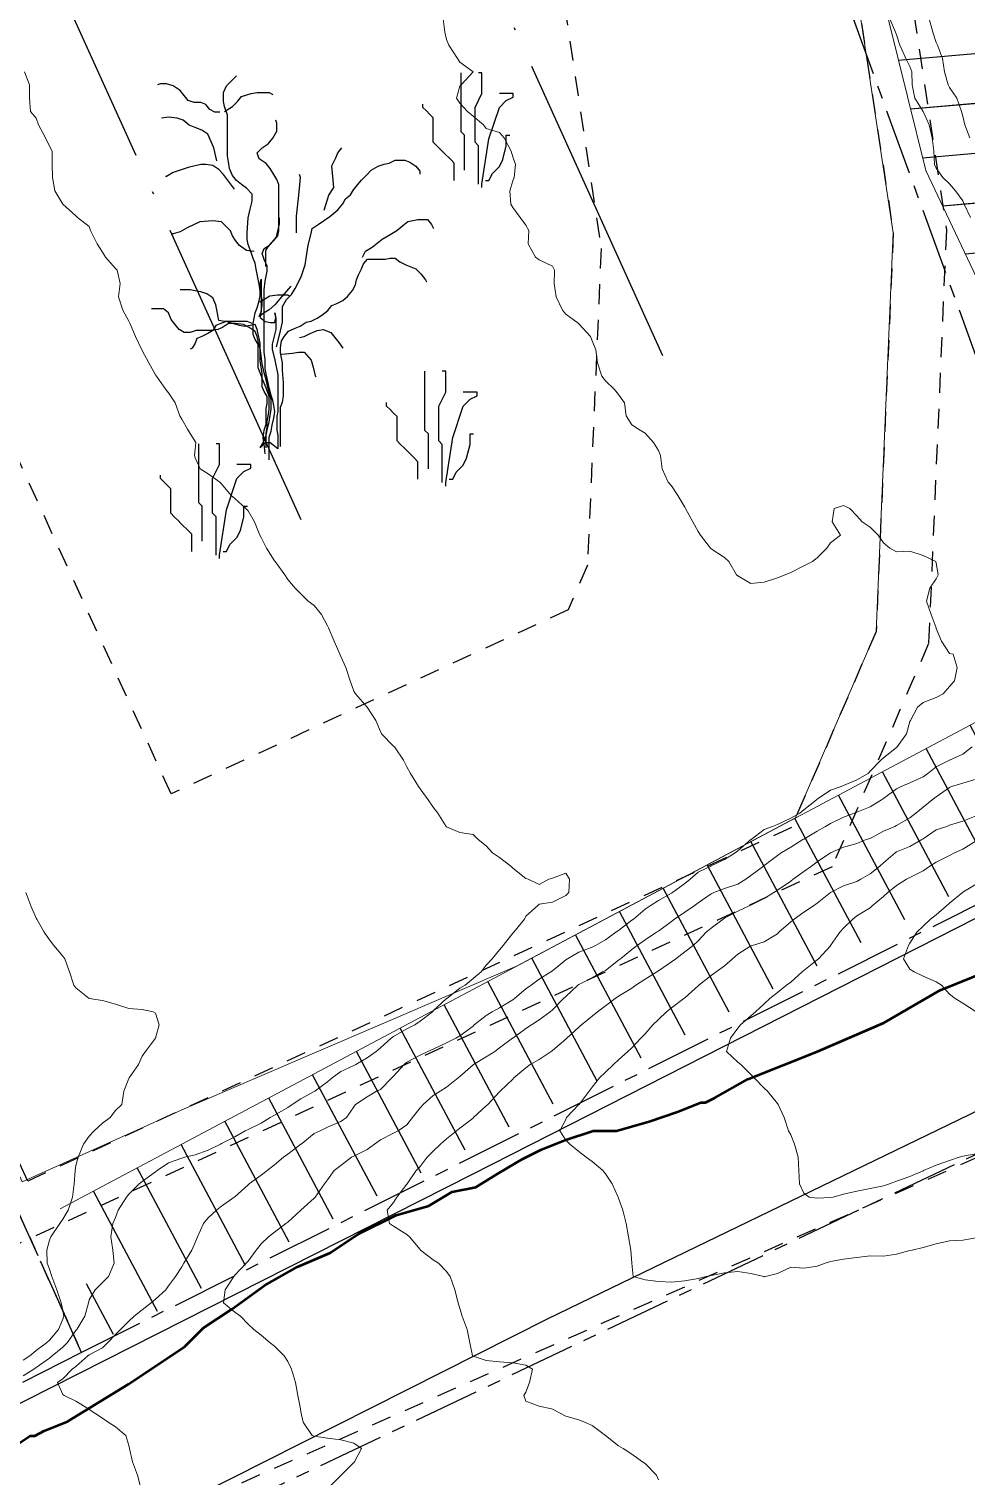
# Model space of a CAD drawing. Header units: centimetres. Extents: x 0 to 642158, y -847 to 649707.
# Drawn here: x 617130 to 617165.4, y 620797.7 to 620852.4 of the extents above; entities that cross this region are included whole.
import ezdxf

# ---------------------------------------------------------------- set-up
doc = ezdxf.new("R2010")
doc.units = ezdxf.units.CM
doc.header["$MEASUREMENT"] = 0
for name, pattern in [('ACAD_ISO04W100', [30, 24, -3, 0, -3]), ('CENTERX2', [4, 2.5, -0.5, 0.5, -0.5]), ('JIS_02_0.7', [1.35, 0.75, -0.6])]:
    doc.linetypes.add(name, pattern=pattern)
for name, color, linetype, lineweight in [('MEV_layout inondation', 5, 'Continuous', 15), ('MEV_schema paysager_V', 7, 'Continuous', 20), ('MEV_vegetal_V', 7, 'Continuous', 25), ('WAL_parcellaire agricole', 7, 'JIS_02_0.7', 25), ('WAL_topographie 0.5', 253, 'Continuous', 20)]:
    doc.layers.add(name, color=color, linetype=linetype, lineweight=lineweight)
doc.layers.add('MEV_schema paysager_Ha', color=7, linetype='Continuous', lineweight=25, transparency=0.13)
doc.layers.add('SPW_parcellaire cadastral', color=7, linetype='CENTERX2', lineweight=25, true_color=0xff0542)
doc.linetypes.add('FENCELINE1', pattern='A,6.35,-2.54,[133,ltypeshp.shx,S=2.54,R=0,X=-2.54,Y=0],-2.54,25.4', length=36.83)
picture_1 = doc.add_image_def('image2.png', size_in_pixel=(6614, 11023))

# ---------------------------------------------------------------- blocks, each defined once
blk = doc.blocks.new('legende vegetal')
at = {"linetype": 'ACAD_ISO04W100', "ltscale": 0.5}
for points in [[(617153.826, 620839.831), (617120.202, 620913.988)], [(617140.165, 620833.637), (617117.826, 620882.906)]]:
    blk.add_lwpolyline(points, dxfattribs=at)
for points in [[(617146.333, 620846.842), (617146.333, 620848.155), (617146.202, 620848.286), (617146.202, 620850.519)], [(617146.858, 620846.316), (617146.858, 620847.761), (617146.727, 620847.892), (617146.727, 620849.205), (617146.99, 620849.731), (617146.99, 620850.519), (617146.858, 620850.519)], [(617146.99, 620846.185), (617146.99, 620846.316), (617147.253, 620848.023), (617147.647, 620849.205), (617147.909, 620849.468), (617148.172, 620849.599), (617148.172, 620849.731), (617147.647, 620849.731)], [(617145.939, 620846.448), (617145.939, 620847.104), (617145.808, 620847.236), (617145.545, 620847.498), (617145.413, 620847.629), (617145.282, 620847.761), (617145.151, 620847.892), (617145.151, 620848.811), (617145.019, 620848.943), (617144.888, 620849.074), (617144.757, 620849.205), (617144.757, 620849.337)], [(617147.121, 620846.448), (617147.253, 620846.448), (617147.384, 620846.71), (617147.647, 620846.973), (617147.778, 620847.236), (617147.909, 620847.761), (617147.909, 620848.155), (617148.041, 620848.155)], [(617144.966, 620835.565), (617144.966, 620836.878), (617144.834, 620837.009), (617144.834, 620839.242)], [(617145.491, 620835.039), (617145.491, 620836.484), (617145.36, 620836.615), (617145.36, 620837.928), (617145.622, 620838.454), (617145.622, 620839.242), (617145.491, 620839.242)], [(617145.622, 620834.908), (617145.622, 620835.039), (617145.885, 620836.746), (617146.279, 620837.928), (617146.542, 620838.191), (617146.805, 620838.322), (617146.805, 620838.454), (617146.279, 620838.454)], [(617144.571, 620835.171), (617144.571, 620835.827), (617144.44, 620835.958), (617144.177, 620836.221), (617144.046, 620836.352), (617143.915, 620836.484), (617143.783, 620836.615), (617143.783, 620837.534), (617143.652, 620837.666), (617143.521, 620837.797), (617143.389, 620837.928), (617143.389, 620838.06)], [(617145.754, 620835.171), (617145.885, 620835.171), (617146.017, 620835.433), (617146.279, 620835.696), (617146.411, 620835.958), (617146.542, 620836.484), (617146.542, 620836.878), (617146.673, 620836.878)], [(617136.419, 620832.831), (617136.419, 620834.144), (617136.288, 620834.275), (617136.288, 620836.508)], [(617136.945, 620832.305), (617136.945, 620833.75), (617136.813, 620833.881), (617136.813, 620835.195), (617137.076, 620835.72), (617137.076, 620836.508), (617136.945, 620836.508)], [(617137.076, 620832.174), (617137.076, 620832.305), (617137.339, 620834.013), (617137.733, 620835.195), (617137.996, 620835.457), (617138.259, 620835.588), (617138.259, 620835.72), (617137.733, 620835.72)], [(617136.025, 620832.437), (617136.025, 620833.093), (617135.894, 620833.225), (617135.631, 620833.487), (617135.5, 620833.619), (617135.368, 620833.75), (617135.237, 620833.881), (617135.237, 620834.801), (617135.106, 620834.932), (617134.974, 620835.063), (617134.843, 620835.195), (617134.843, 620835.326)], [(617137.208, 620832.437), (617137.339, 620832.437), (617137.47, 620832.699), (617137.733, 620832.962), (617137.864, 620833.225), (617137.996, 620833.75), (617137.996, 620834.144), (617138.127, 620834.144)]]:
    blk.add_lwpolyline(points)
at = {"layer": 'MEV_vegetal_V'}
for points in [[(617138.835, 620836.35), (617138.835, 620836.91), (617138.872, 620837.133), (617138.872, 620837.357), (617138.909, 620837.543), (617138.946, 620837.804), (617138.946, 620838.288), (617138.835, 620838.624), (617138.723, 620838.885), (617138.611, 620839.183), (617138.536, 620839.369), (617138.536, 620840.264), (617138.424, 620840.45), (617138.35, 620840.637), (617138.35, 620841.047), (617138.424, 620841.457), (617138.499, 620841.643), (617138.574, 620841.904), (617138.611, 620842.091), (617138.611, 620842.277), (617138.574, 620842.538), (617138.536, 620842.724), (617138.461, 620843.097), (617138.424, 620843.321), (617138.35, 620843.507), (617138.275, 620843.731), (617138.163, 620844.029), (617138.126, 620844.215), (617138.126, 620844.476), (617138.163, 620845.035), (617138.238, 620845.371), (617138.313, 620845.669), (617138.313, 620845.93), (617138.089, 620846.154), (617137.902, 620846.303), (617137.716, 620846.452), (617137.567, 620846.638), (617137.455, 620846.899), (617137.418, 620847.16), (617137.38, 620847.384), (617137.38, 620848.912), (617137.269, 620849.247), (617137.231, 620849.434), (617137.231, 620849.769), (617137.343, 620850.03), (617137.567, 620850.254), (617137.716, 620850.403)], [(617137.082, 620849.024), (617136.895, 620849.024), (617136.709, 620849.135), (617136.56, 620849.322), (617136.374, 620849.396), (617136.113, 620849.396), (617135.889, 620849.471), (617135.59, 620849.844), (617135.329, 620850.03), (617135.068, 620850.105), (617134.845, 620850.105), (617134.733, 620850.067)], [(617137.269, 620849.061), (617137.567, 620849.247), (617137.753, 620849.434), (617137.902, 620849.62), (617138.275, 620849.732), (617138.499, 620849.769), (617138.946, 620849.769), (617139.095, 620849.695)], [(617136.97, 620847.197), (617136.858, 620847.682), (617136.635, 620848.204), (617136.411, 620848.353), (617136.113, 620848.465), (617135.926, 620848.539), (617135.702, 620848.725), (617135.479, 620848.8), (617135.143, 620848.837), (617134.882, 620848.8)], [(617138.946, 620835.903), (617138.946, 620836.76), (617139.021, 620836.984), (617139.058, 620837.208), (617139.133, 620837.469), (617139.17, 620837.73), (617139.133, 620837.953), (617139.095, 620838.14), (617139.021, 620838.326), (617138.946, 620838.624), (617138.909, 620838.81), (617138.835, 620839.146), (617138.797, 620839.332), (617138.797, 620839.705), (617138.76, 620839.966), (617138.76, 620842.314), (617138.797, 620842.65), (617138.835, 620842.836), (617138.872, 620843.023), (617138.872, 620843.209), (617138.76, 620843.47), (617138.685, 620843.693), (617138.76, 620843.88), (617138.946, 620843.992), (617139.133, 620844.178), (617139.282, 620844.364), (617139.319, 620844.551), (617139.319, 620846.303), (617139.245, 620846.489), (617139.133, 620846.676), (617138.984, 620846.899), (617138.835, 620847.086), (617138.574, 620847.272), (617138.499, 620847.496), (617138.685, 620847.682), (617138.909, 620847.831), (617139.095, 620848.054), (617139.245, 620848.315), (617139.245, 620848.614), (617139.207, 620848.725)], [(617141.024, 620845.331), (617141.21, 620845.89), (617141.396, 620846.188), (617141.322, 620847.008), (617141.471, 620847.306), (617141.546, 620847.493), (617141.695, 620847.679)], [(617137.641, 620846.116), (617137.231, 620846.676), (617137.045, 620846.862), (617136.821, 620847.011), (617136.56, 620847.048), (617136.374, 620847.048), (617135.889, 620846.937), (617135.329, 620846.75), (617135.068, 620846.601), (617135.031, 620846.601)], [(617139.23, 620840.166), (617139.342, 620840.613), (617139.454, 620841.097), (617139.454, 620841.694), (617139.603, 620841.955), (617139.789, 620842.141), (617139.939, 620842.365), (617140.162, 620842.812), (617140.312, 620843.26), (617140.349, 620843.52), (617140.423, 620844.005), (617140.535, 620844.452), (617140.573, 620844.639), (617140.796, 620844.788), (617141.244, 620845.086), (617141.542, 620845.347), (617141.728, 620845.571), (617141.84, 620845.757), (617142.027, 620845.906), (617142.139, 620846.092), (617142.288, 620846.279), (617142.437, 620846.465), (617142.623, 620846.652), (617142.81, 620846.838), (617143.071, 620846.987), (617143.294, 620847.062), (617143.481, 620847.099), (617143.705, 620847.211), (617144.078, 620847.211), (617144.264, 620847.136), (617144.488, 620846.987), (617144.637, 620846.801), (617144.637, 620846.689)], [(617139.979, 620844.474), (617139.979, 620845.107), (617140.017, 620845.443), (617140.054, 620845.778), (617140.091, 620846.151), (617140.129, 620846.561), (617140.091, 620846.673)], [(617138.387, 620843.768), (617138.089, 620843.805), (617137.828, 620843.992), (617137.679, 620844.178), (617137.567, 620844.364), (617137.492, 620844.551), (617137.156, 620844.886), (617136.821, 620844.924), (617136.336, 620844.886), (617135.851, 620844.663), (617135.59, 620844.514), (617135.329, 620844.439), (617135.292, 620844.439)], [(617138.824, 620843.206), (617138.824, 620843.803), (617138.935, 620843.989), (617139.234, 620844.324), (617139.345, 620844.809), (617139.345, 620845.033)], [(617142.474, 620843.558), (617142.586, 620843.781), (617142.847, 620843.93), (617143.034, 620844.08), (617143.22, 620844.229), (617143.518, 620844.415), (617143.779, 620844.564), (617144.003, 620844.751), (617144.189, 620844.9), (617144.376, 620844.937), (617144.562, 620844.974), (617144.935, 620844.974), (617145.084, 620844.788), (617145.159, 620844.639)], [(617139.379, 620836.401), (617139.379, 620837.892), (617139.454, 620838.078), (617139.491, 620838.302), (617139.491, 620838.824), (617139.454, 620839.271), (617139.454, 620839.569), (617139.379, 620839.942), (617139.379, 620840.128), (617139.417, 620840.389), (617139.528, 620840.576), (617139.678, 620840.762), (617139.939, 620840.874), (617140.125, 620840.948), (617140.349, 620841.097), (617140.535, 620841.135), (617140.759, 620841.247), (617140.945, 620841.358), (617141.169, 620841.545), (617141.318, 620841.731), (617141.505, 620841.806), (617141.728, 620841.918), (617141.915, 620842.067), (617142.101, 620842.29), (617142.213, 620842.514), (617142.25, 620842.7), (617142.325, 620842.887), (617142.437, 620843.11), (617142.512, 620843.297), (617142.66, 620843.483), (617143.332, 620843.483), (617143.518, 620843.52), (617143.705, 620843.52), (617143.891, 620843.371), (617144.115, 620843.26), (617144.301, 620843.185), (617144.488, 620843.11), (617144.674, 620842.924), (617144.86, 620842.7), (617144.898, 620842.626)], [(617139.767, 620842.463), (617139.356, 620841.979), (617139.17, 620841.755), (617138.946, 620841.569), (617138.76, 620841.457), (617138.574, 620841.308), (617138.648, 620841.494), (617138.685, 620841.755), (617138.685, 620841.942), (617138.648, 620842.128), (617138.648, 620842.352), (617138.611, 620842.538), (617138.648, 620842.724), (617138.648, 620841.531), (617138.611, 620841.271), (617138.797, 620841.121), (617138.984, 620841.084), (617139.17, 620841.084), (617139.207, 620841.271), (617139.17, 620841.457), (617139.207, 620841.233), (617139.207, 620840.823), (617139.133, 620840.525), (617139.058, 620840.264), (617139.058, 620840.078), (617139.17, 620839.668), (617139.282, 620839.109), (617139.282, 620837.73), (617139.245, 620837.543), (617139.245, 620837.021), (617139.282, 620836.835), (617139.282, 620836.313), (617138.984, 620836.537), (617138.797, 620836.537), (617138.611, 620836.35), (617138.723, 620836.537), (617138.835, 620836.835), (617138.872, 620837.021), (617138.946, 620837.32), (617138.984, 620837.581), (617139.021, 620837.804), (617139.021, 620838.177), (617138.909, 620838.587), (617138.835, 620838.922), (617138.76, 620839.183), (617138.685, 620839.519), (617138.611, 620840.115), (617138.611, 620840.301), (617138.574, 620840.488), (617138.499, 620840.823), (617138.424, 620841.01), (617138.238, 620840.972), (617138.014, 620840.935), (617137.828, 620840.972), (617137.567, 620841.047), (617137.343, 620841.121), (617137.119, 620841.047), (617136.933, 620840.972), (617136.821, 620840.786), (617136.635, 620840.674), (617136.411, 620840.562), (617136.224, 620840.488), (617136.15, 620840.301), (617136.038, 620840.115), (617135.963, 620840.078)], [(617138.313, 620841.047), (617138.126, 620841.121), (617137.269, 620841.121), (617137.045, 620841.159), (617136.97, 620841.569), (617136.933, 620841.755), (617136.821, 620842.016), (617136.597, 620842.165), (617136.374, 620842.24), (617136.15, 620842.277), (617135.963, 620842.314), (617135.59, 620842.314)], [(617138.6, 620841.864), (617138.972, 620842.088), (617139.271, 620842.125), (617139.644, 620842.125), (617139.718, 620842.088)], [(617138.797, 620836.127), (617138.76, 620836.499), (617138.723, 620836.723), (617138.76, 620837.021), (617138.835, 620837.245), (617138.835, 620837.841), (617138.872, 620838.028), (617138.872, 620838.288), (617138.76, 620838.475), (617138.685, 620838.661), (617138.685, 620839.146), (617138.648, 620839.407), (617138.611, 620839.63), (617138.611, 620840.078), (617138.536, 620840.376), (617138.499, 620840.562), (617138.424, 620840.749), (617138.201, 620840.898), (617137.977, 620841.01), (617137.679, 620841.047), (617137.418, 620841.047), (617137.194, 620840.898), (617137.007, 620840.823), (617136.746, 620840.786), (617136.187, 620840.786), (617135.963, 620840.711), (617135.74, 620840.711), (617135.553, 620840.823), (617135.404, 620841.01), (617135.255, 620841.196), (617135.143, 620841.457), (617134.956, 620841.606), (617134.509, 620841.606)], [(617140.091, 620840.522), (617140.277, 620840.56), (617140.501, 620840.671), (617140.762, 620840.783), (617140.986, 620840.82), (617141.285, 620840.709), (617141.583, 620840.336), (617141.732, 620840.112)], [(617139.42, 620839.889), (617139.83, 620839.926), (617140.054, 620839.963), (617140.277, 620839.963), (617140.539, 620839.665), (617140.613, 620839.404), (617140.688, 620839.068), (617140.725, 620839.031)]]:
    blk.add_lwpolyline(points, dxfattribs=at)

msp = doc.modelspace()

# ---------------------------------------------------------------- hatches: boundary and pattern name
at = {"layer": 'MEV_schema paysager_Ha', "transparency": 33554687}
h = msp.add_hatch(dxfattribs=at)
h.set_pattern_fill('ANSI31', color=60, scale=30, angle=320)
h.paths.add_polyline_path([(617170.419, 620834.567), (617172.651, 620836.166), (617173.767, 620838.36), (617176.52, 620837.394), (617174.806, 620846.341), (617170.861, 620863.855), (617160.166, 620908.624), (617154.776, 620933.562), (617146.673, 620971.647), (617141.556, 621000.514), (617137.768, 621021.34), (617128.09, 621079.063), (617126.156, 621093.864), (617119.316, 621143.104), (617111.792, 621208.391), (617108.156, 621251.964), (617106.162, 621276.436), (617103.961, 621303.676), (617102.134, 621336.288), (617100.135, 621389.845), (617096.516, 621463.981), (617093.32, 621529.296), (617090.317, 621582.148), (617088.875, 621608.789), (617089.552, 621610.434), (617091.584, 621610.24), (617079.838, 621624.63), (617079.15, 621614.869), (617077.224, 621610.745), (617075.161, 621604.283), (617075.024, 621597.272), (617074.199, 621592.185), (617074.199, 621587.785), (617073.373, 621584.761), (617071.723, 621576.1), (617070.554, 621571.223), (617069.004, 621567.237), (617065.792, 621560.483), (617065.459, 621555.39), (617064.352, 621548.747), (617063.248, 621545.861), (617063.538, 621539.763), (617064.894, 621531.341), (617066.831, 621523.888), (617067.993, 621518.758), (617069.311, 621511.094), (617070.285, 621505.466), (617073.425, 621497.132), (617077.756, 621487.932), (617080.679, 621477.434), (617081.545, 621462.498), (617082.024, 621453.112), (617079.891, 621448.421), (617077.757, 621439.358), (617074.131, 621434.987), (617070.825, 621431.469), (617069.438, 621426.671), (617071.018, 621420.988), (617073.27, 621414.516), (617077.07, 621409.311), (617077.914, 621402.699), (617079.322, 621395.946), (617077.774, 621388.912), (617077.028, 621379.272), (617077.18, 621366.49), (617077.637, 621354.926), (617081.138, 621345.34), (617084.667, 621339.141), (617088.419, 621332.55), (617091.943, 621324.141), (617093.489, 621313.549), (617093.991, 621301.308), (617095.095, 621293.181), (617098.226, 621286.522), (617098.599, 621269.214), (617098.32, 621260.56), (617100.919, 621240.097), (617102.163, 621224.304), (617102.661, 621213.61), (617104.31, 621203.418), (617105.03, 621196.058), (617108.853, 621175.666), (617110.452, 621164.481), (617113.761, 621137.233), (617115.569, 621117.477), (617117.489, 621112.22), (617116.988, 621109.132), (617114.316, 621105.794), (617111.985, 621102.229), (617112.056, 621101.1), (617120.765, 621101.771), (617121.63, 621095.928), (617112.376, 621095.304), (617112.524, 621092.145), (617113.883, 621089.004), (617118.105, 621088.839), (617120.775, 621088.744), (617122.967, 621085.98), (617123.825, 621080.262), (617124.207, 621073.973), (617125.553, 621066.79), (617126.9, 621057.169), (617128.055, 621049.377), (617129.783, 621041.532), (617130.994, 621026.347), (617134.207, 621004.931), (617136.145, 620988.525), (617136.031, 620979.069), (617142.374, 620949.543), (617145.918, 620930.208), (617153.153, 620899.212), (617158.672, 620872.657), (617161.08, 620858.212), (617163.85, 620847.016), (617167.101, 620840.155), (617169.922, 620834.909)])
h = msp.add_hatch(dxfattribs=at)
h.set_pattern_fill('ANSI31', color=60, scale=15, angle=320)
h.paths.add_polyline_path([(617170.419, 620834.567), (617172.651, 620836.166), (617173.767, 620838.36), (617172.164, 620839.948), (617169.222, 620844.997), (617165.011, 620861.103), (617155.295, 620905.773), (617149.967, 620930.558), (617141.637, 620968.956), (617138.302, 620999.865), (617134.651, 621021.029), (617125.75, 621078.391), (617121.772, 621092.578), (617115.806, 621141.831), (617107.516, 621206.061), (617103.711, 621250.656), (617102.096, 621275.072), (617098.522, 621305.188), (617095.036, 621336.316), (617086.438, 621359.081), (617085.934, 621388.312), (617080.11, 621426.004), (617086.838, 621442.658), (617088.578, 621463.389), (617083.681, 621500.211), (617076.945, 621529.071), (617073.11, 621552.713), (617080.742, 621582.645), (617082.21, 621610.23), (617089.552, 621610.434), (617091.584, 621610.24), (617079.838, 621624.63), (617079.15, 621614.869), (617077.224, 621610.745), (617075.161, 621604.283), (617075.024, 621597.272), (617074.199, 621592.185), (617074.199, 621587.785), (617073.373, 621584.761), (617071.723, 621576.1), (617070.554, 621571.223), (617069.004, 621567.237), (617065.792, 621560.483), (617065.459, 621555.39), (617064.352, 621548.747), (617063.248, 621545.861), (617063.538, 621539.763), (617064.894, 621531.341), (617066.831, 621523.888), (617067.993, 621518.758), (617069.311, 621511.094), (617070.285, 621505.466), (617073.425, 621497.132), (617077.756, 621487.932), (617080.679, 621477.434), (617081.545, 621462.498), (617082.024, 621453.112), (617079.891, 621448.421), (617077.757, 621439.358), (617074.131, 621434.987), (617070.825, 621431.469), (617069.438, 621426.671), (617071.018, 621420.988), (617073.27, 621414.516), (617077.07, 621409.311), (617077.914, 621402.699), (617079.322, 621395.946), (617077.774, 621388.912), (617077.028, 621379.272), (617077.18, 621366.49), (617077.637, 621354.926), (617081.138, 621345.34), (617084.667, 621339.141), (617088.419, 621332.55), (617091.943, 621324.141), (617093.489, 621313.549), (617093.991, 621301.308), (617095.095, 621293.181), (617098.226, 621286.522), (617098.599, 621269.214), (617098.32, 621260.56), (617100.919, 621240.097), (617102.163, 621224.304), (617102.661, 621213.61), (617104.31, 621203.418), (617105.03, 621196.058), (617108.853, 621175.666), (617110.452, 621164.481), (617113.761, 621137.233), (617115.569, 621117.477), (617117.489, 621112.22), (617116.988, 621109.132), (617114.316, 621105.794), (617111.985, 621102.229), (617112.056, 621101.1), (617120.765, 621101.771), (617121.63, 621095.928), (617112.376, 621095.304), (617112.524, 621092.145), (617113.883, 621089.004), (617118.105, 621088.839), (617120.775, 621088.744), (617122.967, 621085.98), (617123.825, 621080.262), (617124.207, 621073.973), (617125.553, 621066.79), (617126.9, 621057.169), (617128.055, 621049.377), (617129.783, 621041.532), (617130.994, 621026.347), (617134.207, 621004.931), (617136.145, 620988.525), (617136.031, 620979.069), (617142.374, 620949.543), (617145.918, 620930.208), (617153.153, 620899.212), (617158.672, 620872.657), (617161.08, 620858.212), (617163.85, 620847.016), (617167.101, 620840.155), (617169.922, 620834.909)])
h = msp.add_hatch(dxfattribs=at)
h.set_pattern_fill('ANSI31', color=60, scale=15, angle=73)
h.paths.add_polyline_path([(617131.159, 620807.803), (617169.557, 620828.217), (617172.444, 620829.551), (617172.28, 620830.941), (617170.482, 620834.537), (617172.689, 620836.172), (617173.834, 620838.297), (617176.45, 620837.234), (617175.06, 620835.518), (617171.79, 620833.883), (617174.161, 620829.47), (617173.997, 620826.854), (617172.362, 620823.748), (617167.375, 620820.97), (617132.871, 620802.907)])

# ---------------------------------------------------------------- linework, layer by layer
for points in [[(616959.655, 620703.552), (616982.944, 620718.069), (617008.046, 620732.586), (617035.72, 620747.406), (617113.599, 620785.514), (617149.59, 620803.66), (617192.99, 620824.68), (617220.21, 620838.29), (617257.26, 620856.739), (617304.592, 620879.574), (617342.397, 620898.93)], [(617283.421, 620876.852), (617222.327, 620846.91), (617191.327, 620831.788), (617146.717, 620809.104), (617121.916, 620796.553), (617076.852, 620775.08), (617033.603, 620753.757), (617000.637, 620736.82), (616975.534, 620721.245), (616956.026, 620709.147)]]:
    msp.add_lwpolyline(points)
at = {"layer": 'MEV_layout inondation', "lineweight": 50}
msp.add_lwpolyline([(617129.486, 620798.884), (617130.018, 620799.238), (617130.195, 620799.238), (617130.549, 620799.415), (617131.435, 620799.77), (617133.739, 620801.187), (617135.866, 620802.604), (617136.574, 620803.313), (617137.638, 620804.021), (617138.878, 620804.907), (617140.119, 620805.616), (617141.359, 620806.147), (617142.422, 620806.856), (617143.84, 620807.565), (617145.08, 620807.919), (617145.966, 620808.45), (617146.852, 620808.627), (617147.738, 620809.159), (617148.625, 620809.691), (617149.333, 620810.045), (617150.219, 620810.399), (617151.283, 620810.753), (617152.168, 620810.753), (617153.409, 620811.108), (617154.472, 620811.462), (617155.359, 620811.816), (617155.536, 620811.816), (617155.89, 620811.994), (617157.13, 620812.702), (617159.789, 620813.765), (617162.27, 620814.828), (617164.396, 620816.068), (617166.168, 620816.777)], dxfattribs=at)
at = {"layer": 'MEV_schema paysager_V', "color": 60, "linetype": 'FENCELINE1', "ltscale": 0.2}
msp.add_lwpolyline([(617116.979, 621088.883), (617122.663, 621043.848), (617124.414, 621030.91), (617132.386, 620987.414), (617140.619, 620949.653), (617149.177, 620910.407), (617154.259, 620887.098), (617158.129, 620869.348), (617161.215, 620853.992), (617162.625, 620844.661), (617161.977, 620829.611), (617158.932, 620822.569), (617148.39, 620816.964), (617135.834, 620811.584), (617129.718, 620808.83), (617114.375, 620842.905), (617107.765, 620841.682), (617107.298, 620797.822)], dxfattribs=at)
at = {"layer": 'MEV_schema paysager_V', "color": 60}
for points in [[(617142.374, 620949.543), (617145.918, 620930.208), (617153.153, 620899.212), (617158.672, 620872.657), (617161.08, 620858.212), (617163.85, 620847.016), (617167.101, 620840.155), (617169.922, 620834.909), (617170.419, 620834.567), (617170.593, 620834.692)], [(617131.159, 620807.803), (617169.557, 620828.217), (617172.444, 620829.551), (617172.28, 620830.941), (617170.482, 620834.537)]]:
    msp.add_lwpolyline(points, dxfattribs=at)
at = {"layer": 'SPW_parcellaire cadastral'}
for points in [[(617124.414, 621030.91), (617148.7, 620886.869), (617168.493, 620832.454), (617169.763, 620828.485), (617173.506, 620823.158), (617131.961, 620802.38), (617113.978, 620842.319), (617107.661, 620842.802), (617106.31, 620808.157), (617107.294, 620797.931), (617098.564, 620800.704), (617079.313, 620808.469), (617069.931, 620814.081), (617052.805, 620853.718), (617029.961, 620908.942), (617024.266, 620921.301), (617009.212, 620953.702)], [(617107.294, 620797.931), (617106.31, 620808.157), (617107.661, 620842.802), (617113.978, 620842.319), (617131.961, 620802.38), (617122.299, 620797.437), (617114.433, 620796.303), (617107.294, 620797.931)], [(617213.247, 620695.675), (617147.503, 620755.863), (617140.812, 620770.786), (617130.163, 620792.958), (617170.734, 620812.237), (617213.247, 620695.675)]]:
    msp.add_lwpolyline(points, dxfattribs=at)
at = {"layer": 'WAL_parcellaire agricole'}
for points in [[(617131.717, 620999.87), (617162.591, 620858.273), (617164.631, 620844.768), (617163.959, 620829.156), (617160.31, 620820.717), (617128.951, 620806.192), (617113.205, 620840.655), (617109.747, 620840.015), (617109.267, 620794.93), (617076.409, 620807.461), (617068.245, 620813.628), (617006.973, 620958.817), (617020.76, 620999.151), (617043.515, 621008.447), (617081.419, 621020.186), (617093.459, 621018.754), (617099.071, 621006.412), (617111.114, 620858.846), (617111.64, 620859.146), (617107.637, 620997.97)], [(617121.432, 620986.018), (617149.8, 620855.915), (617151.589, 620844.071), (617151.074, 620832.113), (617150.346, 620830.428), (617135.345, 620823.48), (617122.939, 620850.631), (617124.859, 620851.729), (617120.988, 620985.983)]]:
    msp.add_lwpolyline(points, close=True, dxfattribs=at)
for points in [[(617130.135, 620997.739), (617160.623, 620857.911), (617162.625, 620844.661), (617161.977, 620829.611), (617158.777, 620822.211), (617129.935, 620808.852), (617114.375, 620842.905), (617107.765, 620841.682), (617107.298, 620797.822), (617077.387, 620809.229), (617069.879, 620814.9), (617009.113, 620958.892), (617022.358, 620997.643), (617044.19, 621006.562), (617081.605, 621018.15), (617092.105, 621016.901), (617097.106, 621005.902), (617109.274, 620856.805), (617111.574, 620856.805), (617113.674, 620858.005), (617109.691, 620996.126), (617130.135, 620997.739)], [(617130.603, 620794.186), (617172.378, 620812.662), (617207.015, 620716.042), (617222.894, 620674.67), (617235.398, 620640.421), (617232.649, 620638.421), (617217.147, 620653.669), (617191.644, 620678.666), (617129.988, 620735.908), (617151.108, 620751.855), (617130.603, 620794.186)]]:
    msp.add_lwpolyline(points, dxfattribs=at)
at = {"layer": 'WAL_topographie 0.5'}
for points in [[(617145.618, 620852.75), (617145.689, 620852.25), (617145.75, 620851.972), (617145.837, 620851.75), (617146.167, 620851.25), (617146.25, 620851.114), (617146.75, 620850.75), (617146.75, 620850.75), (617146.75, 620850.75), (617146.3, 620850.25), (617146.25, 620850.2), (617146.121, 620849.75), (617146.25, 620849.563), (617146.538, 620849.25), (617146.75, 620849.073), (617147.15, 620848.75), (617147.25, 620848.611), (617147.75, 620848.46), (617147.932, 620848.25), (617148.185, 620847.75), (617148.25, 620847.536), (617148.35, 620847.25), (617148.3, 620846.75), (617148.25, 620846.625), (617148.143, 620846.25), (617148.181, 620845.75), (617148.25, 620845.617), (617148.525, 620845.25), (617148.75, 620844.95), (617148.861, 620844.75), (617148.838, 620844.25), (617149.114, 620843.75), (617149.25, 620843.65), (617149.75, 620843.404), (617149.83, 620843.25), (617149.821, 620842.75), (617149.886, 620842.25), (617150.132, 620841.75), (617150.25, 620841.59), (617150.722, 620841.25), (617150.75, 620841.232), (617151.185, 620840.75), (617151.25, 620840.583), (617151.383, 620840.25), (617151.447, 620839.75), (617151.615, 620839.25), (617151.75, 620839.078), (617152.089, 620838.75), (617152.25, 620838.562), (617152.471, 620838.25), (617152.54, 620837.75), (617152.75, 620837.408), (617153, 620837.25), (617153.25, 620837.1), (617153.568, 620836.75), (617153.75, 620836.442), (617153.828, 620836.25), (617153.893, 620835.75), (617154.125, 620835.25), (617154.25, 620835.107), (617154.484, 620834.75), (617154.75, 620834.303), (617154.777, 620834.25), (617155.056, 620833.75), (617155.25, 620833.381), (617155.342, 620833.25), (617155.725, 620832.75), (617155.75, 620832.726), (617156.25, 620832.408), (617156.408, 620832.25), (617156.706, 620831.75), (617156.75, 620831.713), (617157.25, 620831.421), (617157.75, 620831.474), (617158.25, 620831.632), (617158.54, 620831.75), (617158.75, 620831.843), (617159.25, 620832.088), (617159.568, 620832.25), (617159.75, 620832.393), (617160.116, 620832.75), (617160.25, 620832.954), (617160.631, 620833.25), (617160.313, 620833.75), (617160.389, 620834.25), (617160.75, 620834.364), (617160.982, 620834.25), (617161.25, 620833.982), (617161.453, 620833.75), (617161.75, 620833.552), (617162.052, 620833.25), (617162.25, 620832.962), (617162.491, 620832.75), (617162.75, 620832.616), (617163.25, 620832.64), (617163.75, 620832.483), (617164.236, 620832.25), (617164.25, 620832.187), (617164.32, 620831.75), (617164.25, 620831.604), (617164, 620831.25), (617163.875, 620830.75), (617164.05, 620830.25), (617164.24, 620829.75), (617164.25, 620829.725), (617164.452, 620829.25), (617164.75, 620828.783), (617164.893, 620828.75), (617165.044, 620828.25), (617164.934, 620827.75), (617164.75, 620827.531), (617164.513, 620827.25), (617164.25, 620827.115), (617163.75, 620826.927), (617163.538, 620826.75), (617163.269, 620826.25), (617163.25, 620826.208), (617163.121, 620825.75), (617162.771, 620825.25), (617162.75, 620825.234), (617162.25, 620824.839), (617162.15, 620824.75), (617161.75, 620824.338), (617161.67, 620824.25), (617161.25, 620824.001), (617160.75, 620823.79), (617160.661, 620823.75), (617160.25, 620823.613), (617159.75, 620823.272), (617159.728, 620823.25), (617159.25, 620822.876), (617159.098, 620822.75), (617158.75, 620822.553), (617158.25, 620822.32), (617158.067, 620822.25), (617157.75, 620822.13), (617157.253, 620821.75), (617157.25, 620821.748), (617156.75, 620821.327), (617156.652, 620821.25), (617156.25, 620820.994), (617155.75, 620820.76), (617155.734, 620820.75), (617155.25, 620820.519), (617154.947, 620820.25), (617154.75, 620820.095), (617154.289, 620819.75), (617154.25, 620819.726), (617153.75, 620819.455), (617153.443, 620819.25), (617153.25, 620819.123), (617152.814, 620818.75), (617152.75, 620818.701), (617152.25, 620818.322), (617152.149, 620818.25), (617151.75, 620817.97), (617151.37, 620817.75), (617151.25, 620817.685), (617150.75, 620817.502), (617150.32, 620817.25), (617150.25, 620817.205), (617149.75, 620816.792), (617149.69, 620816.75), (617149.25, 620816.476), (617148.941, 620816.25), (617148.75, 620816.117), (617148.322, 620815.75), (617148.25, 620815.696), (617147.75, 620815.398), (617147.473, 620815.25), (617147.25, 620815.107), (617146.796, 620814.75), (617146.75, 620814.707), (617146.25, 620814.335), (617146.099, 620814.25), (617145.75, 620814.074), (617145.25, 620813.838), (617145.047, 620813.75), (617144.75, 620813.607), (617144.25, 620813.344), (617144.147, 620813.25), (617143.75, 620812.815), (617143.686, 620812.75), (617143.25, 620812.314), (617143.103, 620812.25), (617142.75, 620812.036), (617142.313, 620811.75), (617142.25, 620811.656), (617141.97, 620811.25), (617141.75, 620811.097), (617141.25, 620810.884), (617140.975, 620810.75), (617140.75, 620810.651), (617140.262, 620810.25), (617140.25, 620810.241), (617139.75, 620809.874), (617139.589, 620809.75), (617139.25, 620809.468), (617138.973, 620809.25), (617138.75, 620809.071), (617138.29, 620808.75), (617138.25, 620808.713), (617137.75, 620808.264), (617137.732, 620808.25), (617137.25, 620807.908), (617137.059, 620807.75), (617136.75, 620807.461), (617136.571, 620807.25), (617136.345, 620806.75), (617136.25, 620806.539), (617136.124, 620806.25), (617135.83, 620805.75), (617135.75, 620805.616), (617135.509, 620805.25), (617135.25, 620804.903), (617135.141, 620804.75), (617134.75, 620804.387), (617134.594, 620804.25), (617134.25, 620803.987), (617133.954, 620803.75), (617133.75, 620803.557), (617133.429, 620803.25), (617133.25, 620803.055), (617132.942, 620802.75), (617132.75, 620802.56), (617132.25, 620802.29), (617132.2, 620802.25), (617131.75, 620801.846), (617131.604, 620801.75), (617131.25, 620801.387), (617131.056, 620801.25), (617131.25, 620800.792), (617131.31, 620800.75), (617131.75, 620800.542), (617132.22, 620800.25), (617132.25, 620800.23), (617132.75, 620799.893), (617132.969, 620799.75), (617133.25, 620799.577), (617133.636, 620799.25), (617133.75, 620798.865), (617133.776, 620798.75), (617133.889, 620798.25), (617134.075, 620797.75), (617134.204, 620797.25)], [(617162.495, 620852.75), (617162.71, 620852.25), (617162.75, 620852.149), (617162.873, 620851.75), (617163.105, 620851.25), (617163.25, 620850.945), (617163.32, 620850.75), (617163.344, 620850.25), (617163.444, 620849.75), (617163.75, 620849.254), (617163.752, 620849.25), (617163.975, 620848.75), (617164.099, 620848.25), (617164.154, 620847.75), (617164.187, 620847.25), (617164.25, 620847.106), (617164.497, 620846.75), (617164.75, 620846.515), (617164.969, 620846.25), (617165.25, 620845.878), (617165.3, 620845.75), (617165.536, 620845.25)], [(617163.98, 620852.75), (617164.119, 620852.25), (617164.25, 620851.854), (617164.295, 620851.75), (617164.478, 620851.25), (617164.557, 620850.75), (617164.699, 620850.25), (617164.75, 620850.159), (617165.026, 620849.75), (617165.205, 620849.25), (617165.25, 620849.069), (617165.327, 620848.75), (617165.516, 620848.25)], [(617129.809, 620850.75), (617130, 620850.25), (617130, 620849.75), (617130.028, 620849.25), (617130.25, 620849), (617130.341, 620848.75), (617130.602, 620848.25), (617130.75, 620847.942), (617130.846, 620847.75), (617130.857, 620847.25), (617130.865, 620846.75), (617130.95, 620846.25), (617131.25, 620845.75), (617131.25, 620845.75), (617131.75, 620845.312), (617131.813, 620845.25), (617132.25, 620844.9), (617132.3, 620844.75), (617132.55, 620844.25), (617132.75, 620843.938), (617132.865, 620843.75), (617133.25, 620843.315), (617133.304, 620843.25), (617133.417, 620842.75), (617133.363, 620842.25), (617133.521, 620841.75), (617133.75, 620841.327), (617133.786, 620841.25), (617134, 620840.75), (617134.233, 620840.25), (617134.25, 620840.221), (617134.5, 620839.75), (617134.75, 620839.306), (617134.794, 620839.25), (617135.145, 620838.75), (617135.25, 620838.617), (617135.5, 620838.25), (617135.679, 620837.75), (617135.75, 620837.625), (617135.964, 620837.25), (617136.25, 620836.788), (617136.276, 620836.75), (617136.25, 620836.5), (617136.227, 620836.25), (617136.25, 620836.166), (617136.442, 620835.75), (617136.75, 620835.568), (617137.187, 620835.25), (617137.25, 620835.187), (617137.618, 620834.75), (617137.75, 620834.631), (617138.171, 620834.25), (617138.25, 620834.162), (617138.491, 620833.75), (617138.698, 620833.25), (617138.75, 620833.156), (617138.947, 620832.75), (617139.25, 620832.274), (617139.273, 620832.25), (617139.635, 620831.75), (617139.75, 620831.573), (617140.025, 620831.25), (617140.25, 620831.036), (617140.523, 620830.75), (617140.75, 620830.589), (617141.026, 620830.25), (617141.25, 620829.825), (617141.287, 620829.75), (617141.5, 620829.25), (617141.712, 620828.75), (617141.75, 620828.671), (617141.945, 620828.25), (617142.114, 620827.75), (617142.25, 620827.35), (617142.306, 620827.25), (617142.75, 620826.75), (617142.75, 620826.75), (617143.08, 620826.25), (617143.25, 620825.833), (617143.298, 620825.75), (617143.75, 620825.283), (617143.785, 620825.25), (617144.117, 620824.75), (617144.25, 620824.5), (617144.383, 620824.25), (617144.69, 620823.75), (617144.75, 620823.667), (617145.05, 620823.25), (617145.25, 620822.972), (617145.417, 620822.75), (617145.732, 620822.25), (617145.75, 620822.227), (617146.25, 620822.015), (617146.75, 620821.942), (617146.942, 620821.75), (617147.25, 620821.515), (617147.487, 620821.25), (617147.75, 620821.071), (617148.178, 620820.75), (617148.25, 620820.671), (617148.75, 620820.275), (617148.834, 620820.25), (617149.25, 620820.058), (617149.607, 620820.25), (617149.75, 620820.29), (617150.25, 620820.481), (617150.4, 620820.25), (617150.375, 620819.75), (617150.25, 620819.644), (617149.75, 620819.39), (617149.25, 620819.306), (617149.188, 620819.25), (617148.75, 620818.861), (617148.697, 620818.75), (617148.292, 620818.25), (617148.25, 620818.217), (617147.886, 620817.75), (617147.75, 620817.59), (617147.476, 620817.25), (617147.25, 620817.004), (617147.062, 620816.75), (617146.75, 620816.508), (617146.453, 620816.25), (617146.25, 620816.139), (617145.754, 620815.75), (617145.75, 620815.747), (617145.25, 620815.288), (617145.213, 620815.25), (617144.75, 620814.889), (617144.552, 620814.75), (617144.25, 620814.608), (617143.75, 620814.319), (617143.654, 620814.25), (617143.25, 620813.889), (617143.086, 620813.75), (617142.75, 620813.505), (617142.327, 620813.25), (617142.25, 620813.221), (617141.75, 620812.99), (617141.431, 620812.75), (617141.25, 620812.6), (617140.773, 620812.25), (617140.75, 620812.236), (617140.25, 620811.953), (617139.921, 620811.75), (617139.75, 620811.635), (617139.25, 620811.348), (617139.088, 620811.25), (617138.75, 620811.046), (617138.25, 620810.804), (617138.147, 620810.75), (617137.75, 620810.53), (617137.25, 620810.27), (617137.206, 620810.25), (617136.75, 620810.024), (617136.25, 620809.839), (617135.865, 620809.75), (617135.75, 620809.724), (617135.25, 620809.545), (617134.816, 620809.25), (617134.75, 620809.204), (617134.25, 620808.834), (617134.138, 620808.75), (617133.75, 620808.362), (617133.661, 620808.25), (617133.35, 620807.75), (617133.25, 620807.478), (617133.148, 620807.25), (617133.072, 620806.75), (617133.148, 620806.25), (617133.193, 620805.75), (617132.981, 620805.25), (617132.75, 620805.017), (617132.481, 620804.75), (617132.25, 620804.37), (617132.22, 620804.25), (617132.083, 620803.75), (617131.784, 620803.25), (617131.75, 620803.215), (617131.423, 620802.75), (617131.25, 620802.575), (617130.857, 620802.25), (617130.75, 620802.171), (617130.25, 620801.813), (617130.156, 620801.75), (617129.75, 620801.492)], [(617165.603, 620825.25), (617165.25, 620824.975), (617164.75, 620824.75), (617164.75, 620824.75), (617164.25, 620824.504), (617163.935, 620824.25), (617163.75, 620824.118), (617163.25, 620823.895), (617162.92, 620823.75), (617162.75, 620823.665), (617162.25, 620823.298), (617162.179, 620823.25), (617161.75, 620822.984), (617161.25, 620822.792), (617161.141, 620822.75), (617160.75, 620822.601), (617160.25, 620822.36), (617160.061, 620822.25), (617159.75, 620822.071), (617159.25, 620821.771), (617159.213, 620821.75), (617158.75, 620821.465), (617158.391, 620821.25), (617158.25, 620821.144), (617157.75, 620820.776), (617157.718, 620820.75), (617157.25, 620820.393), (617157.055, 620820.25), (617156.75, 620820.066), (617156.25, 620819.897), (617155.851, 620819.75), (617155.75, 620819.704), (617155.25, 620819.359), (617155.098, 620819.25), (617154.75, 620819.013), (617154.365, 620818.75), (617154.25, 620818.651), (617153.75, 620818.297), (617153.679, 620818.25), (617153.25, 620817.96), (617152.95, 620817.75), (617152.75, 620817.597), (617152.319, 620817.25), (617152.25, 620817.193), (617151.75, 620816.811), (617151.639, 620816.75), (617151.25, 620816.535), (617150.75, 620816.277), (617150.713, 620816.25), (617150.25, 620815.829), (617150.165, 620815.75), (617149.75, 620815.315), (617149.66, 620815.25), (617149.25, 620814.941), (617148.963, 620814.75), (617148.75, 620814.614), (617148.25, 620814.256), (617148.241, 620814.25), (617147.75, 620813.882), (617147.577, 620813.75), (617147.25, 620813.545), (617146.762, 620813.25), (617146.75, 620813.241), (617146.25, 620812.797), (617146.188, 620812.75), (617145.75, 620812.403), (617145.504, 620812.25), (617145.25, 620812.083), (617144.864, 620811.75), (617144.75, 620811.621), (617144.468, 620811.25), (617144.25, 620810.979), (617143.921, 620810.75), (617143.75, 620810.667), (617143.25, 620810.407), (617143.03, 620810.25), (617142.75, 620810.05), (617142.25, 620809.792), (617142.163, 620809.75), (617141.75, 620809.442), (617141.502, 620809.25), (617141.25, 620808.905), (617141.143, 620808.75), (617140.791, 620808.25), (617140.75, 620808.211), (617140.25, 620807.758), (617140.242, 620807.75), (617139.75, 620807.306), (617139.682, 620807.25), (617139.25, 620806.928), (617139.02, 620806.75), (617138.75, 620806.477), (617138.559, 620806.25), (617138.25, 620805.834), (617138.179, 620805.75), (617137.75, 620805.304), (617137.708, 620805.25), (617137.391, 620804.75), (617137.32, 620804.25), (617137.75, 620803.897), (617137.969, 620803.75), (617138.25, 620803.455), (617138.472, 620803.25), (617138.75, 620803.028), (617139.088, 620802.75), (617139.25, 620802.619), (617139.62, 620802.25), (617139.75, 620802.043), (617139.896, 620801.75), (617140.04, 620801.25), (617140.135, 620800.75), (617140.228, 620800.25), (617140.25, 620800.135), (617140.328, 620799.75), (617140.669, 620799.25), (617140.75, 620799.222), (617141.25, 620799.146), (617141.75, 620799.082), (617142.25, 620798.96), (617142.533, 620798.75), (617142.272, 620798.25), (617142.25, 620798.224), (617141.766, 620797.75), (617141.75, 620797.731), (617141.28, 620797.25)], [(617165.75, 620824.037), (617165.25, 620823.887), (617164.824, 620823.75), (617164.75, 620823.721), (617164.25, 620823.363), (617164.089, 620823.25), (617163.75, 620822.975), (617163.473, 620822.75), (617163.25, 620822.567), (617162.75, 620822.284), (617162.68, 620822.25), (617162.25, 620822.066), (617161.75, 620821.797), (617161.606, 620821.75), (617161.25, 620821.606), (617160.75, 620821.467), (617160.25, 620821.252), (617160.248, 620821.25), (617159.75, 620820.908), (617159.541, 620820.75), (617159.25, 620820.542), (617158.846, 620820.25), (617158.75, 620820.179), (617158.25, 620819.835), (617158.111, 620819.75), (617157.75, 620819.528), (617157.25, 620819.279), (617157.181, 620819.25), (617156.75, 620819.046), (617156.25, 620818.78), (617156.202, 620818.75), (617155.75, 620818.403), (617155.552, 620818.25), (617155.25, 620817.932), (617155.068, 620817.75), (617154.75, 620817.514), (617154.41, 620817.25), (617154.25, 620817.135), (617153.75, 620816.791), (617153.687, 620816.75), (617153.25, 620816.483), (617152.898, 620816.25), (617152.75, 620816.145), (617152.25, 620815.837), (617152.118, 620815.75), (617151.75, 620815.471), (617151.455, 620815.25), (617151.25, 620815.083), (617150.85, 620814.75), (617150.75, 620814.668), (617150.295, 620814.25), (617150.25, 620814.211), (617149.75, 620813.781), (617149.703, 620813.75), (617149.25, 620813.45), (617148.902, 620813.25), (617148.75, 620813.131), (617148.295, 620812.75), (617148.25, 620812.7), (617147.781, 620812.25), (617147.75, 620812.221), (617147.308, 620811.75), (617147.25, 620811.693), (617146.772, 620811.25), (617146.75, 620811.231), (617146.25, 620810.846), (617146.127, 620810.75), (617145.75, 620810.445), (617145.521, 620810.25), (617145.25, 620809.989), (617145.016, 620809.75), (617144.75, 620809.409), (617144.607, 620809.25), (617144.258, 620808.75), (617144.25, 620808.739), (617143.869, 620808.25), (617143.75, 620808.049), (617143.5, 620807.75), (617143.6, 620807.25), (617143.75, 620807.145), (617144.25, 620806.835), (617144.346, 620806.75), (617144.75, 620806.263), (617144.765, 620806.25), (617145.25, 620805.875), (617145.44, 620805.75), (617145.75, 620805.44), (617145.884, 620805.25), (617146.064, 620804.75), (617146.183, 620804.25), (617146.25, 620804.04), (617146.345, 620803.75), (617146.527, 620803.25), (617146.631, 620802.75), (617146.73, 620802.25), (617146.75, 620802.235), (617147.25, 620802.08), (617147.75, 620802.025), (617148.25, 620801.989), (617148.75, 620801.897), (617149, 620801.75), (617148.888, 620801.25), (617148.75, 620800.886), (617148.663, 620800.75), (617148.75, 620800.536), (617149.25, 620800.354), (617149.717, 620800.25), (617149.75, 620800.234), (617150.25, 620799.98), (617150.75, 620799.842), (617150.955, 620799.75), (617151.25, 620799.62), (617151.75, 620799.25), (617151.75, 620799.25), (617152.25, 620798.85), (617152.417, 620798.75), (617152.75, 620798.534), (617153.154, 620798.25), (617153.25, 620798.182), (617153.682, 620797.75), (617153.75, 620797.571)], [(617165.75, 620822.641), (617165.25, 620822.447), (617164.75, 620822.29), (617164.653, 620822.25), (617164.25, 620822.113), (617163.75, 620821.778), (617163.705, 620821.75), (617163.25, 620821.494), (617162.75, 620821.285), (617162.698, 620821.25), (617162.25, 620820.867), (617162.119, 620820.75), (617161.75, 620820.451), (617161.393, 620820.25), (617161.25, 620820.172), (617160.75, 620820.002), (617160.253, 620819.75), (617160.25, 620819.748), (617159.75, 620819.351), (617159.609, 620819.25), (617159.25, 620819.015), (617158.883, 620818.75), (617158.75, 620818.639), (617158.302, 620818.25), (617158.25, 620818.191), (617157.75, 620817.889), (617157.309, 620817.75), (617157.25, 620817.733), (617156.75, 620817.427), (617156.55, 620817.25), (617156.25, 620816.979), (617155.929, 620816.75), (617155.75, 620816.62), (617155.278, 620816.25), (617155.25, 620816.223), (617154.75, 620815.775), (617154.711, 620815.75), (617154.25, 620815.4), (617154.059, 620815.25), (617153.75, 620814.953), (617153.543, 620814.75), (617153.25, 620814.415), (617153.089, 620814.25), (617152.75, 620813.891), (617152.599, 620813.75), (617152.25, 620813.431), (617152.054, 620813.25), (617151.75, 620812.972), (617151.532, 620812.75), (617151.25, 620812.399), (617151.135, 620812.25), (617150.755, 620811.75), (617150.75, 620811.743), (617150.281, 620811.25), (617150.25, 620811.177), (617150.034, 620810.75), (617150.25, 620810.396), (617150.412, 620810.25), (617150.75, 620809.966), (617151.021, 620809.75), (617151.25, 620809.587), (617151.652, 620809.25), (617151.75, 620809.129), (617152, 620808.75), (617152.232, 620808.25), (617152.25, 620808.202), (617152.403, 620807.75), (617152.529, 620807.25), (617152.617, 620806.75), (617152.708, 620806.25), (617152.75, 620805.75), (617152.75, 620805.75), (617152.794, 620805.25), (617153.25, 620805.12), (617153.75, 620805.062), (617154.25, 620805.04), (617154.75, 620805.087), (617155.25, 620805.177), (617155.557, 620805.25), (617155.75, 620805.291), (617156.25, 620805.389), (617156.75, 620805.433), (617157.25, 620805.363), (617157.73, 620805.25), (617157.75, 620805.241), (617157.8, 620805.25), (617158.25, 620805.365), (617158.75, 620805.604), (617159.25, 620805.567), (617159.75, 620805.634), (617160.056, 620805.75), (617160.25, 620805.821), (617160.75, 620805.907), (617161.25, 620805.969), (617161.75, 620806.024), (617162.25, 620806.014), (617162.75, 620806.091), (617163.25, 620806.23), (617163.341, 620806.25), (617163.75, 620806.346), (617164.25, 620806.489), (617164.75, 620806.599), (617165.25, 620806.62), (617165.75, 620806.709)], [(617165.75, 620821.705), (617165.25, 620821.39), (617164.942, 620821.25), (617164.75, 620821.15), (617164.25, 620820.899), (617164.008, 620820.75), (617163.75, 620820.569), (617163.25, 620820.318), (617163.13, 620820.25), (617162.75, 620820.012), (617162.418, 620819.75), (617162.25, 620819.596), (617161.832, 620819.25), (617161.75, 620819.179), (617161.25, 620818.869), (617161.102, 620818.75), (617160.75, 620818.405), (617160.61, 620818.25), (617160.255, 620817.75), (617160.25, 620817.743), (617159.794, 620817.25), (617159.75, 620817.214), (617159.25, 620816.807), (617159.185, 620816.75), (617158.75, 620816.363), (617158.585, 620816.25), (617158.25, 620815.971), (617157.958, 620815.75), (617157.75, 620815.548), (617157.42, 620815.25), (617157.25, 620815.092), (617156.854, 620814.75), (617156.75, 620814.622), (617156.473, 620814.25), (617156.329, 620813.75), (617156.75, 620813.343), (617156.872, 620813.25), (617157.25, 620812.872), (617157.367, 620812.75), (617157.75, 620812.367), (617157.87, 620812.25), (617158.25, 620811.777), (617158.273, 620811.75), (617158.5, 620811.25), (617158.672, 620810.75), (617158.75, 620810.604), (617158.894, 620810.25), (617159.03, 620809.75), (617159.063, 620809.25), (617159.076, 620808.75), (617159.25, 620808.401), (617159.45, 620808.25), (617159.75, 620808.206), (617160.25, 620808.228), (617160.35, 620808.25), (617160.75, 620808.353), (617161.25, 620808.478), (617161.75, 620808.57), (617162.25, 620808.676), (617162.486, 620808.75), (617162.75, 620808.845), (617163.25, 620809.024), (617163.75, 620809.243), (617163.763, 620809.25), (617164.25, 620809.456), (617164.75, 620809.633), (617165.116, 620809.75), (617165.25, 620809.79), (617165.75, 620809.878)], [(617129.856, 620819.75), (617130.04, 620819.25), (617130.25, 620818.786), (617130.269, 620818.75), (617130.546, 620818.25), (617130.75, 620817.961), (617130.91, 620817.75), (617131.25, 620817.345), (617131.327, 620817.25), (617131.509, 620816.75), (617131.67, 620816.25), (617131.75, 620816.155), (617132.25, 620815.75), (617132.25, 620815.75), (617132.75, 620815.669), (617133.25, 620815.54), (617133.75, 620815.367), (617134.25, 620815.333), (617134.667, 620815.25), (617134.75, 620815.2), (617134.895, 620814.75), (617134.75, 620814.25), (617134.75, 620814.25), (617134.38, 620813.75), (617134.25, 620813.575), (617134.109, 620813.25), (617133.759, 620812.75), (617133.75, 620812.727), (617133.559, 620812.25), (617133.479, 620811.75), (617133.25, 620811.516), (617133.042, 620811.25), (617132.75, 620811.039), (617132.438, 620810.75), (617132.25, 620810.551), (617132.032, 620810.25), (617131.831, 620809.75), (617131.75, 620809.441), (617131.715, 620809.25), (617131.683, 620808.75), (617131.625, 620808.25), (617131.461, 620807.75), (617131.25, 620807.419), (617131.14, 620807.25), (617130.798, 620806.75), (617130.75, 620806.617), (617130.651, 620806.25), (617130.665, 620805.75), (617130.75, 620805.524), (617130.84, 620805.25), (617131.027, 620804.75), (617131.19, 620804.25), (617131.25, 620803.96), (617131.289, 620803.75), (617131.25, 620803.64), (617131.092, 620803.25), (617130.75, 620802.848), (617130.638, 620802.75), (617130.25, 620802.455), (617130.004, 620802.25), (617129.75, 620802.086)], [(617165.75, 620820.064), (617165.25, 620819.759), (617165.236, 620819.75), (617164.75, 620819.352), (617164.635, 620819.25), (617164.25, 620818.905), (617164.026, 620818.75), (617163.75, 620818.486), (617163.516, 620818.25), (617163.25, 620817.835), (617163.196, 620817.75), (617163.009, 620817.25), (617163.25, 620816.861), (617163.417, 620816.75), (617163.75, 620816.596), (617164.25, 620816.375), (617164.447, 620816.25), (617164.75, 620815.917), (617164.967, 620815.75), (617165.25, 620815.569), (617165.75, 620815.25)]]:
    msp.add_lwpolyline(points, dxfattribs=at)

# ---------------------------------------------------------------- block references
at = {"layer": 'MEV_vegetal_V'}
msp.add_blockref('legende vegetal', (0.098, 0.193), dxfattribs=at)

# ---------------------------------------------------------------- pictures from other files: only their frames are drawn
image = msp.add_image(picture_1, insert=(616830.845, 620745.783), size_in_units=(429.466, 715.756), dxfattribs=dict(brightness=75))
image.dxf.flags = 7

doc.saveas('drawing.dxf')
